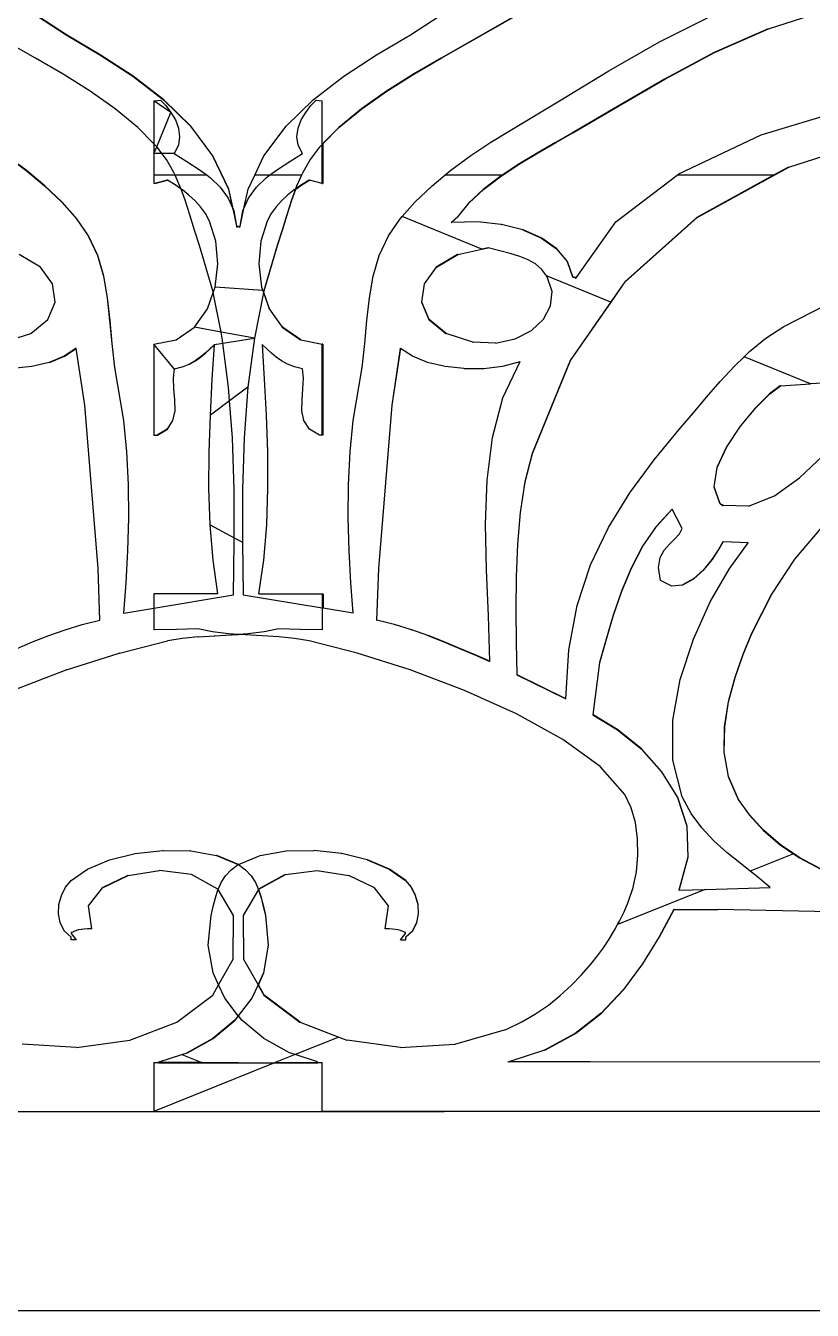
# Model space of a CAD drawing. Header units: inches. Extents: x 3672 to 10975, y -27382 to -746.
# Drawn here: x 4884.15 to 4893.67, y -26998.6 to -26983.05 of the extents above; entities that cross this region are included whole.
import ezdxf

# ---------------------------------------------------------------- set-up
doc = ezdxf.new("R2010")
doc.units = ezdxf.units.IN
doc.header["$LTSCALE"] = 17
doc.header["$MEASUREMENT"] = 0
doc.layers.add('25 BOT BAR', color=12, linetype='Continuous', lineweight=25)

# ---------------------------------------------------------------- blocks, each defined once
blk = doc.blocks.new('A$Ce488fd43')
for p, q in [((26.109, 16.227), (27.314, 15.436)), ((27.318, 15.436), (26.113, 16.227)), ((31.481, 15.436), (32.687, 16.227)), ((33.11, 15.878), (32.503, 15.524)), ((32.507, 15.524), (33.114, 15.878)), ((35.815, 15.509), (36.531, 15.74)), ((34.496, 15.353), (35.147, 15.68)), ((26.945, 15.156), (26.293, 15.524)), ((27.318, 15.436), (27.314, 15.436)), ((27.314, 15.436), (27.723, 15.194)), ((27.727, 15.194), (27.318, 15.436)), ((31.072, 15.194), (31.481, 15.436)), ((32.503, 15.524), (31.851, 15.156)), ((31.854, 15.156), (32.507, 15.524)), ((32.503, 15.524), (32.507, 15.524)), ((35.811, 15.509), (35.157, 15.222)), ((35.161, 15.222), (35.815, 15.509)), ((35.811, 15.509), (35.815, 15.509)), ((33.882, 15), (34.496, 15.353)), ((27.279, 14.96), (26.945, 15.156)), ((27.727, 15.194), (27.723, 15.194)), ((27.723, 15.194), (28.121, 14.935)), ((28.125, 14.935), (27.727, 15.194)), ((30.674, 14.935), (31.072, 15.194)), ((31.851, 15.156), (31.517, 14.96)), ((31.521, 14.96), (31.854, 15.156)), ((31.851, 15.156), (31.854, 15.156)), ((35.157, 15.222), (34.554, 14.902)), ((34.558, 14.902), (35.161, 15.222)), ((35.157, 15.222), (35.161, 15.222)), ((27.603, 14.756), (27.279, 14.96)), ((28.121, 14.935), (28.492, 14.649)), ((28.125, 14.935), (28.121, 14.935)), ((28.496, 14.649), (28.125, 14.935)), ((30.304, 14.649), (30.674, 14.935)), ((31.517, 14.96), (31.193, 14.756)), ((31.197, 14.756), (31.521, 14.96)), ((31.517, 14.96), (31.521, 14.96)), ((33.286, 14.638), (33.882, 15)), ((34.554, 14.902), (33.988, 14.571)), ((33.991, 14.571), (34.558, 14.902)), ((34.554, 14.902), (34.558, 14.902)), ((27.908, 14.541), (27.603, 14.756)), ((28.582, 14.499), (28.377, 14.639)), ((28.377, 14.639), (28.377, 14.117)), ((28.377, 14.639), (28.385, 14.639)), ((28.385, 14.639), (28.457, 14.646)), ((28.457, 14.646), (28.52, 14.58)), ((28.496, 14.649), (28.492, 14.649)), ((28.492, 14.649), (28.82, 14.331)), ((28.824, 14.331), (28.496, 14.649)), ((29.976, 14.331), (30.304, 14.649)), ((30.276, 14.58), (30.339, 14.646)), ((30.339, 14.646), (30.411, 14.639)), ((30.411, 14.108), (30.411, 14.639)), ((31.193, 14.756), (30.888, 14.541)), ((30.892, 14.541), (31.197, 14.756)), ((31.193, 14.756), (31.197, 14.756)), ((32.687, 14.28), (33.286, 14.638)), ((28.183, 14.315), (27.908, 14.541)), ((28.411, 14.083), (28.582, 14.499)), ((28.52, 14.58), (28.582, 14.499)), ((28.582, 14.499), (28.636, 14.407)), ((30.16, 14.407), (30.214, 14.499)), ((30.214, 14.499), (30.276, 14.58)), ((30.888, 14.541), (30.613, 14.315)), ((30.616, 14.315), (30.892, 14.541)), ((30.888, 14.541), (30.892, 14.541)), ((33.988, 14.571), (33.443, 14.25)), ((33.447, 14.25), (33.991, 14.571)), ((33.988, 14.571), (33.991, 14.571)), ((35.725, 14.227), (36.904, 14.581)), ((28.377, 14.117), (28.183, 14.315)), ((28.636, 14.407), (28.673, 14.308)), ((28.673, 14.308), (28.688, 14.204)), ((28.824, 14.331), (28.82, 14.331)), ((28.82, 14.331), (29.087, 13.973)), ((29.091, 13.973), (28.824, 14.331)), ((29.708, 13.973), (29.976, 14.331)), ((30.108, 14.204), (30.122, 14.308)), ((30.122, 14.308), (30.16, 14.407)), ((30.422, 14.117), (30.616, 14.315)), ((30.613, 14.315), (30.422, 14.121)), ((30.613, 14.315), (30.616, 14.315)), ((28.688, 14.204), (28.673, 14.101)), ((30.123, 14.101), (30.108, 14.204)), ((32.452, 14.137), (32.687, 14.28)), ((33.443, 14.25), (33.237, 14.134)), ((33.241, 14.134), (33.447, 14.25)), ((33.443, 14.25), (33.447, 14.25)), ((34.73, 13.753), (35.725, 14.227)), ((36.059, 13.836), (37.415, 14.271)), ((28.377, 14.117), (28.377, 14.002)), ((28.411, 14.083), (28.377, 14.117)), ((28.377, 14.002), (28.411, 14.083)), ((28.377, 14.002), (28.377, 13.737)), ((28.473, 14.002), (28.377, 14.002)), ((28.418, 14.075), (28.411, 14.083)), ((28.473, 14.002), (28.418, 14.075)), ((28.62, 14.002), (28.473, 14.002)), ((28.528, 13.927), (28.473, 14.002)), ((28.673, 14.101), (28.62, 14.002)), ((28.62, 14.002), (28.775, 13.905)), ((30.02, 13.905), (30.176, 14.002)), ((30.176, 14.002), (30.123, 14.101)), ((30.378, 14.075), (30.267, 13.927)), ((30.411, 14.108), (30.378, 14.075)), ((30.422, 14.121), (30.411, 14.108)), ((30.411, 14.104), (30.422, 14.117)), ((30.411, 14.104), (30.411, 14.108)), ((30.411, 14.03), (30.411, 14.104)), ((30.422, 14.002), (30.411, 14.03)), ((30.411, 14.002), (30.411, 14.03)), ((30.411, 14.002), (30.422, 14.002)), ((30.411, 13.737), (30.411, 14.002)), ((30.422, 14.121), (30.422, 14.117)), ((30.422, 14.117), (30.422, 14.002)), ((30.422, 14.002), (30.422, 13.737)), ((32.211, 13.976), (32.452, 14.137)), ((33.014, 14.005), (32.785, 13.866)), ((32.789, 13.866), (33.018, 14.005)), ((33.237, 14.134), (33.014, 14.005)), ((33.014, 14.005), (33.018, 14.005)), ((33.018, 14.005), (33.241, 14.134)), ((33.237, 14.134), (33.241, 14.134)), ((26.585, 13.976), (26.825, 13.799)), ((26.829, 13.799), (26.589, 13.976)), ((28.618, 13.77), (28.528, 13.927)), ((28.775, 13.905), (28.924, 13.809)), ((29.091, 13.973), (29.087, 13.973)), ((29.087, 13.973), (29.279, 13.568)), ((29.283, 13.568), (29.091, 13.973)), ((29.596, 13.737), (29.708, 13.973)), ((29.872, 13.809), (30.02, 13.905)), ((30.267, 13.927), (30.178, 13.77)), ((31.971, 13.799), (32.211, 13.976)), ((32.567, 13.718), (32.789, 13.866)), ((32.785, 13.866), (32.591, 13.737)), ((32.785, 13.866), (32.789, 13.866)), ((26.829, 13.799), (26.825, 13.799)), ((26.825, 13.799), (26.899, 13.737)), ((26.903, 13.737), (26.829, 13.799)), ((26.899, 13.737), (26.903, 13.737)), ((26.899, 13.737), (27.053, 13.61)), ((27.057, 13.61), (26.903, 13.737)), ((28.377, 13.737), (28.377, 13.636)), ((28.633, 13.737), (28.377, 13.737)), ((28.633, 13.737), (28.618, 13.77)), ((29.02, 13.737), (28.633, 13.737)), ((28.692, 13.606), (28.633, 13.737)), ((28.924, 13.809), (29.02, 13.737)), ((29.02, 13.737), (29.06, 13.707)), ((29.06, 13.707), (29.179, 13.592)), ((29.516, 13.568), (29.596, 13.737)), ((29.776, 13.737), (29.596, 13.737)), ((29.617, 13.592), (29.736, 13.707)), ((29.736, 13.707), (29.776, 13.737)), ((29.776, 13.737), (29.872, 13.809)), ((30.163, 13.737), (29.776, 13.737)), ((30.163, 13.737), (30.104, 13.606)), ((30.178, 13.77), (30.163, 13.737)), ((30.411, 13.737), (30.422, 13.737)), ((30.411, 13.639), (30.411, 13.737)), ((30.422, 13.737), (30.422, 13.636)), ((31.743, 13.61), (31.896, 13.737)), ((31.896, 13.737), (31.971, 13.799)), ((32.591, 13.737), (31.896, 13.737)), ((32.563, 13.718), (32.36, 13.564)), ((32.364, 13.564), (32.567, 13.718)), ((32.591, 13.737), (32.563, 13.718)), ((32.563, 13.718), (32.567, 13.718)), ((33.967, 13.172), (34.709, 13.737)), ((34.709, 13.737), (34.73, 13.753)), ((35.875, 13.737), (34.709, 13.737)), ((35.875, 13.737), (34.949, 13.228)), ((34.952, 13.228), (36.059, 13.836)), ((36.056, 13.836), (35.875, 13.737)), ((36.056, 13.836), (36.059, 13.836)), ((27.053, 13.61), (27.261, 13.413)), ((27.057, 13.61), (27.053, 13.61)), ((27.265, 13.413), (27.057, 13.61)), ((28.389, 13.638), (28.377, 13.636)), ((28.538, 13.68), (28.389, 13.638)), ((28.389, 13.638), (28.54, 13.679)), ((28.389, 13.638), (28.389, 13.639)), ((28.54, 13.679), (28.538, 13.68)), ((28.633, 13.62), (28.54, 13.679)), ((28.705, 13.571), (28.633, 13.62)), ((28.705, 13.571), (28.692, 13.606)), ((28.721, 13.56), (28.705, 13.571)), ((28.755, 13.435), (28.705, 13.571)), ((28.801, 13.497), (28.721, 13.56)), ((29.179, 13.592), (29.275, 13.461)), ((29.283, 13.568), (29.279, 13.568)), ((29.279, 13.568), (29.326, 13.353)), ((29.333, 13.335), (29.283, 13.568)), ((29.466, 13.335), (29.516, 13.568)), ((29.521, 13.461), (29.617, 13.592)), ((30.075, 13.56), (29.994, 13.497)), ((30.091, 13.571), (30.041, 13.435)), ((30.045, 13.435), (30.095, 13.571)), ((30.091, 13.571), (30.075, 13.56)), ((30.104, 13.606), (30.091, 13.571)), ((30.096, 13.575), (30.091, 13.571)), ((30.095, 13.571), (30.167, 13.62)), ((30.095, 13.571), (30.096, 13.575)), ((30.163, 13.62), (30.096, 13.575)), ((30.257, 13.68), (30.163, 13.62)), ((30.167, 13.62), (30.163, 13.62)), ((30.167, 13.62), (30.26, 13.679)), ((30.26, 13.679), (30.257, 13.68)), ((30.411, 13.638), (30.26, 13.679)), ((30.411, 13.639), (30.422, 13.636)), ((30.411, 13.638), (30.411, 13.639)), ((30.411, 13.638), (30.422, 13.636)), ((31.535, 13.413), (31.743, 13.61)), ((32.36, 13.564), (32.186, 13.404)), ((32.19, 13.404), (32.364, 13.564)), ((32.36, 13.564), (32.364, 13.564)), ((27.265, 13.413), (27.261, 13.413)), ((27.261, 13.413), (27.416, 13.237)), ((27.419, 13.238), (27.265, 13.413)), ((28.812, 13.257), (28.755, 13.435)), ((28.875, 13.429), (28.801, 13.497)), ((28.941, 13.355), (28.875, 13.429)), ((29.275, 13.461), (29.33, 13.335)), ((29.466, 13.335), (29.521, 13.461)), ((29.921, 13.429), (29.855, 13.355)), ((29.994, 13.497), (29.921, 13.429)), ((30.041, 13.435), (29.984, 13.257)), ((29.988, 13.257), (30.045, 13.435)), ((30.041, 13.435), (30.045, 13.435)), ((31.38, 13.238), (31.535, 13.413)), ((32.186, 13.404), (32.053, 13.24)), ((32.057, 13.24), (32.19, 13.404)), ((32.186, 13.404), (32.19, 13.404)), ((27.416, 13.237), (27.419, 13.238)), ((27.416, 13.237), (27.44, 13.21)), ((27.444, 13.21), (27.419, 13.238)), ((28.868, 13.075), (28.812, 13.257)), ((28.999, 13.273), (28.941, 13.355)), ((29.049, 13.182), (28.999, 13.273)), ((29.333, 13.335), (29.326, 13.353)), ((29.326, 13.353), (29.33, 13.335)), ((29.33, 13.335), (29.337, 13.318)), ((29.33, 13.335), (29.376, 13.123)), ((29.346, 13.307), (29.333, 13.335)), ((29.337, 13.318), (29.333, 13.335)), ((29.337, 13.318), (29.342, 13.307)), ((29.342, 13.307), (29.346, 13.307)), ((29.342, 13.307), (29.376, 13.123)), ((29.38, 13.123), (29.346, 13.307)), ((29.419, 13.123), (29.466, 13.335)), ((29.419, 13.123), (29.454, 13.307)), ((29.454, 13.307), (29.466, 13.335)), ((29.796, 13.273), (29.746, 13.182)), ((29.855, 13.355), (29.796, 13.273)), ((29.984, 13.257), (29.927, 13.075)), ((29.931, 13.075), (29.988, 13.257)), ((29.984, 13.257), (29.988, 13.257)), ((31.356, 13.21), (31.38, 13.238)), ((32.344, 12.843), (31.38, 13.238)), ((32.053, 13.24), (31.972, 13.167)), ((31.976, 13.167), (32.057, 13.24)), ((32.053, 13.24), (32.057, 13.24)), ((34.949, 13.228), (34.075, 12.447)), ((34.079, 12.447), (34.952, 13.228)), ((34.949, 13.228), (34.952, 13.228)), ((27.44, 13.21), (27.58, 13.006)), ((27.444, 13.21), (27.44, 13.21)), ((27.584, 13.006), (27.444, 13.21)), ((28.929, 12.889), (28.868, 13.075)), ((29.126, 12.94), (29.049, 13.182)), ((29.376, 13.123), (29.38, 13.123)), ((29.376, 13.123), (29.379, 13.109)), ((29.379, 13.109), (29.4, 13.116)), ((29.4, 13.116), (29.38, 13.123)), ((29.38, 13.122), (29.38, 13.123)), ((29.4, 13.116), (29.419, 13.123)), ((29.4, 13.116), (29.417, 13.109)), ((29.417, 13.109), (29.419, 13.123)), ((29.746, 13.182), (29.669, 12.94)), ((29.927, 13.075), (29.867, 12.889)), ((29.871, 12.889), (29.931, 13.075)), ((29.927, 13.075), (29.931, 13.075)), ((31.216, 13.006), (31.356, 13.21)), ((31.972, 13.167), (31.976, 13.167)), ((32.291, 13.174), (31.976, 13.167)), ((32.58, 13.143), (32.291, 13.174)), ((32.58, 13.143), (32.584, 13.143)), ((32.843, 13.077), (32.584, 13.143)), ((32.843, 13.077), (32.847, 13.077)), ((32.843, 13.077), (33.068, 12.978)), ((33.072, 12.978), (32.847, 13.077)), ((33.485, 12.495), (33.967, 13.172)), ((27.58, 13.006), (27.692, 12.768)), ((27.584, 13.006), (27.58, 13.006)), ((27.696, 12.768), (27.584, 13.006)), ((29.15, 12.665), (29.126, 12.94)), ((29.669, 12.94), (29.646, 12.665)), ((31.104, 12.768), (31.216, 13.006)), ((33.068, 12.978), (33.248, 12.849)), ((33.068, 12.978), (33.072, 12.978)), ((33.252, 12.849), (33.072, 12.978)), ((27.004, 12.625), (26.745, 12.78)), ((27.692, 12.768), (27.765, 12.516)), ((27.696, 12.768), (27.692, 12.768)), ((27.769, 12.516), (27.696, 12.768)), ((29.088, 12.34), (28.929, 12.889)), ((29.867, 12.889), (29.708, 12.34)), ((29.711, 12.34), (29.871, 12.889)), ((29.867, 12.889), (29.871, 12.889)), ((31.031, 12.516), (31.104, 12.768)), ((32.051, 12.78), (31.792, 12.625)), ((31.796, 12.625), (32.055, 12.78)), ((32.055, 12.78), (32.051, 12.78)), ((32.055, 12.78), (32.344, 12.843)), ((32.421, 12.86), (32.344, 12.843)), ((32.344, 12.843), (32.423, 12.859)), ((32.423, 12.859), (32.421, 12.86)), ((32.561, 12.823), (32.423, 12.859)), ((32.688, 12.79), (32.561, 12.823)), ((32.803, 12.756), (32.688, 12.79)), ((32.906, 12.715), (32.803, 12.756)), ((33.248, 12.849), (33.376, 12.692)), ((33.248, 12.849), (33.252, 12.849)), ((33.38, 12.692), (33.252, 12.849)), ((27.149, 12.423), (27.004, 12.625)), ((29.116, 12.383), (29.15, 12.665)), ((29.646, 12.665), (29.68, 12.383)), ((31.792, 12.625), (31.646, 12.423)), ((31.65, 12.423), (31.796, 12.625)), ((31.792, 12.625), (31.796, 12.625)), ((32.996, 12.664), (32.906, 12.715)), ((33.073, 12.596), (32.996, 12.664)), ((33.127, 12.522), (33.073, 12.596)), ((33.376, 12.692), (33.38, 12.692)), ((33.376, 12.692), (33.443, 12.508)), ((33.447, 12.508), (33.38, 12.692)), ((27.765, 12.516), (27.811, 12.254)), ((27.769, 12.516), (27.765, 12.516)), ((27.815, 12.254), (27.769, 12.516)), ((30.985, 12.254), (31.031, 12.516)), ((33.906, 12.203), (33.127, 12.522)), ((33.137, 12.508), (33.127, 12.522)), ((33.195, 12.332), (33.137, 12.508)), ((33.42, 11.494), (34.079, 12.447)), ((33.443, 12.508), (33.447, 12.508)), ((33.485, 12.495), (33.447, 12.508)), ((33.447, 12.508), (33.484, 12.494)), ((33.484, 12.494), (33.485, 12.495)), ((34.075, 12.447), (33.906, 12.203)), ((34.075, 12.447), (34.079, 12.447)), ((27.18, 12.203), (27.149, 12.423)), ((29.023, 12.119), (29.093, 12.317)), ((29.093, 12.317), (29.088, 12.34)), ((29.093, 12.317), (29.116, 12.383)), ((29.189, 11.84), (29.093, 12.317)), ((29.694, 12.341), (29.116, 12.383)), ((29.703, 12.317), (29.592, 11.766)), ((29.68, 12.383), (29.694, 12.341)), ((29.708, 12.34), (29.694, 12.341)), ((29.694, 12.341), (29.703, 12.317)), ((29.704, 12.324), (29.703, 12.317)), ((29.703, 12.317), (29.705, 12.31)), ((29.708, 12.34), (29.704, 12.324)), ((29.707, 12.317), (29.704, 12.324)), ((29.705, 12.31), (29.707, 12.317)), ((29.705, 12.31), (29.773, 12.119)), ((29.707, 12.317), (29.711, 12.34)), ((29.777, 12.119), (29.707, 12.317)), ((29.708, 12.34), (29.711, 12.34)), ((31.646, 12.423), (31.616, 12.203)), ((31.62, 12.203), (31.65, 12.423)), ((31.646, 12.423), (31.65, 12.423)), ((33.177, 12.156), (33.195, 12.332)), ((27.093, 11.993), (27.18, 12.203)), ((27.811, 12.254), (27.841, 11.981)), ((27.815, 12.254), (27.811, 12.254)), ((27.845, 11.981), (27.815, 12.254)), ((30.955, 11.981), (30.985, 12.254)), ((31.616, 12.203), (31.62, 12.203)), ((31.616, 12.203), (31.703, 11.993)), ((31.707, 11.993), (31.62, 12.203)), ((33.091, 11.994), (33.177, 12.156)), ((33.906, 12.203), (33.416, 11.494)), ((35.998, 11.908), (36.528, 12.179)), ((26.887, 11.822), (27.093, 11.993)), ((27.841, 11.981), (27.866, 11.7)), ((27.845, 11.981), (27.841, 11.981)), ((27.87, 11.7), (27.845, 11.981)), ((28.867, 11.898), (29.023, 12.119)), ((29.777, 12.119), (29.773, 12.119)), ((29.773, 12.119), (29.929, 11.898)), ((29.933, 11.898), (29.777, 12.119)), ((30.929, 11.7), (30.955, 11.981)), ((31.703, 11.993), (31.707, 11.993)), ((31.703, 11.993), (31.909, 11.822)), ((31.913, 11.822), (31.707, 11.993)), ((32.945, 11.858), (33.091, 11.994)), ((26.558, 11.718), (26.887, 11.822)), ((28.645, 11.746), (28.867, 11.898)), ((29.189, 11.84), (28.867, 11.898)), ((29.592, 11.766), (29.189, 11.84)), ((29.203, 11.766), (29.189, 11.84)), ((29.933, 11.898), (29.929, 11.898)), ((29.929, 11.898), (30.151, 11.746)), ((30.155, 11.746), (29.933, 11.898)), ((31.909, 11.822), (31.913, 11.822)), ((32.237, 11.718), (31.913, 11.822)), ((32.749, 11.758), (32.945, 11.858)), ((35.783, 11.767), (35.998, 11.908)), ((27.866, 11.7), (27.898, 11.412)), ((27.87, 11.7), (27.866, 11.7)), ((27.902, 11.412), (27.87, 11.7)), ((28.377, 11.693), (28.645, 11.746)), ((28.377, 11.693), (28.377, 10.59)), ((28.62, 11.396), (28.377, 11.693)), ((29.111, 11.689), (29.052, 11.637)), ((29.056, 11.637), (29.11, 11.685)), ((29.083, 11.269), (29.11, 11.685)), ((29.11, 11.685), (29.111, 11.689)), ((29.111, 11.689), (29.211, 11.705)), ((29.211, 11.705), (29.203, 11.766)), ((29.211, 11.705), (29.592, 11.766)), ((29.281, 11.171), (29.211, 11.705)), ((29.592, 11.766), (29.515, 11.171)), ((29.685, 11.689), (29.712, 11.269)), ((29.689, 11.685), (29.685, 11.689)), ((29.716, 11.269), (29.689, 11.685)), ((29.743, 11.637), (29.689, 11.685)), ((30.155, 11.746), (30.151, 11.746)), ((30.155, 11.746), (30.411, 11.695)), ((30.422, 11.693), (30.411, 11.695)), ((30.411, 11.679), (30.411, 11.695)), ((30.411, 11.679), (30.422, 11.693)), ((30.411, 10.59), (30.411, 11.679)), ((30.422, 11.693), (30.422, 10.59)), ((30.897, 11.412), (30.929, 11.7)), ((32.237, 11.718), (32.241, 11.718)), ((32.511, 11.707), (32.241, 11.718)), ((32.511, 11.707), (32.749, 11.758)), ((35.585, 11.606), (35.783, 11.767)), ((27.292, 11.548), (27.108, 11.473)), ((27.112, 11.473), (27.296, 11.548)), ((27.437, 11.645), (27.292, 11.548)), ((27.296, 11.548), (27.292, 11.548)), ((27.296, 11.548), (27.437, 11.642)), ((27.437, 11.642), (27.437, 11.645)), ((27.539, 10.957), (27.437, 11.642)), ((28.938, 11.536), (28.875, 11.49)), ((28.879, 11.49), (28.942, 11.536)), ((28.996, 11.586), (28.938, 11.536)), ((28.938, 11.536), (28.942, 11.536)), ((28.942, 11.536), (29, 11.586)), ((29.052, 11.637), (28.996, 11.586)), ((28.996, 11.586), (29, 11.586)), ((29, 11.586), (29.056, 11.637)), ((29.056, 11.637), (29.052, 11.637)), ((29.8, 11.586), (29.743, 11.637)), ((29.858, 11.536), (29.8, 11.586)), ((29.921, 11.49), (29.858, 11.536)), ((31.359, 11.645), (31.256, 10.957)), ((31.26, 10.957), (31.362, 11.642)), ((31.362, 11.642), (31.359, 11.645)), ((31.504, 11.548), (31.362, 11.642)), ((31.688, 11.473), (31.504, 11.548)), ((35.402, 11.429), (35.519, 11.542)), ((35.519, 11.542), (35.585, 11.606)), ((36.323, 11.212), (35.519, 11.542)), ((26.896, 11.423), (26.671, 11.397)), ((26.9, 11.423), (26.896, 11.423)), ((27.108, 11.473), (26.9, 11.423)), ((27.112, 11.473), (27.108, 11.473)), ((27.898, 11.412), (28.007, 10.768)), ((27.902, 11.412), (27.898, 11.412)), ((28.011, 10.768), (27.902, 11.412)), ((28.62, 11.396), (28.608, 11.28)), ((28.612, 11.28), (28.624, 11.396)), ((28.62, 11.396), (28.624, 11.396)), ((28.624, 11.396), (28.72, 11.418)), ((28.72, 11.418), (28.723, 11.418)), ((28.723, 11.418), (28.803, 11.45)), ((28.875, 11.49), (28.803, 11.45)), ((28.803, 11.45), (28.807, 11.45)), ((28.807, 11.45), (28.879, 11.49)), ((28.875, 11.49), (28.879, 11.49)), ((29.992, 11.45), (29.921, 11.49)), ((30.076, 11.418), (29.992, 11.45)), ((30.176, 11.396), (30.076, 11.418)), ((30.188, 11.28), (30.176, 11.396)), ((30.789, 10.768), (30.897, 11.412)), ((31.9, 11.423), (31.688, 11.473)), ((32.129, 11.397), (31.9, 11.423)), ((32.129, 11.397), (32.133, 11.397)), ((32.133, 11.397), (32.364, 11.398)), ((32.364, 11.398), (32.368, 11.398)), ((32.368, 11.398), (32.595, 11.427)), ((32.595, 11.427), (32.599, 11.427)), ((32.599, 11.427), (32.809, 11.483)), ((32.6, 11.044), (32.809, 11.483)), ((32.809, 11.483), (32.81, 11.484)), ((33.416, 11.494), (32.953, 10.371)), ((32.957, 10.371), (33.42, 11.494)), ((33.416, 11.494), (33.42, 11.494)), ((35.229, 11.242), (35.402, 11.429)), ((28.608, 11.28), (28.615, 11.151)), ((28.608, 11.28), (28.612, 11.28)), ((28.619, 11.151), (28.612, 11.28)), ((29.06, 10.834), (29.083, 11.269)), ((29.712, 11.269), (29.735, 10.834)), ((29.716, 11.269), (29.712, 11.269)), ((29.739, 10.834), (29.716, 11.269)), ((30.18, 11.151), (30.188, 11.28)), ((35.065, 11.051), (35.229, 11.242)), ((35.961, 11.191), (36.323, 11.212)), ((36.468, 11.22), (36.323, 11.212)), ((28.615, 11.151), (28.619, 11.151)), ((28.615, 11.151), (28.627, 11.018)), ((28.631, 11.018), (28.619, 11.151)), ((29.293, 11.007), (29.281, 11.171)), ((29.515, 11.171), (29.293, 11.007)), ((29.515, 11.171), (29.469, 10.559)), ((30.169, 11.018), (30.18, 11.151)), ((32.473, 10.563), (32.6, 11.044)), ((34.907, 10.862), (35.065, 11.051)), ((35.827, 11.092), (35.656, 10.921)), ((35.66, 10.921), (35.831, 11.092)), ((35.957, 11.191), (35.827, 11.092)), ((35.827, 11.092), (35.831, 11.092)), ((35.831, 11.092), (35.961, 11.191)), ((35.961, 11.191), (35.957, 11.191)), ((27.703, 8.98), (27.539, 10.957)), ((28.628, 10.888), (28.603, 10.768)), ((28.607, 10.768), (28.632, 10.888)), ((28.627, 11.018), (28.631, 11.018)), ((28.627, 11.018), (28.628, 10.888)), ((28.628, 10.888), (28.632, 10.888)), ((28.632, 10.888), (28.631, 11.018)), ((29.293, 11.007), (29.06, 10.834)), ((29.327, 10.559), (29.293, 11.007)), ((30.168, 10.888), (30.169, 11.018)), ((30.192, 10.768), (30.168, 10.888)), ((31.256, 10.957), (31.093, 8.98)), ((31.097, 8.98), (31.26, 10.957)), ((31.26, 10.957), (31.256, 10.957)), ((35.656, 10.921), (35.473, 10.7)), ((35.477, 10.7), (35.66, 10.921)), ((35.656, 10.921), (35.66, 10.921)), ((28.007, 10.768), (28.045, 10.39)), ((28.011, 10.768), (28.007, 10.768)), ((28.049, 10.39), (28.011, 10.768)), ((28.603, 10.768), (28.538, 10.666)), ((28.542, 10.666), (28.607, 10.768)), ((28.603, 10.768), (28.607, 10.768)), ((29.046, 10.391), (29.06, 10.834)), ((29.735, 10.834), (29.75, 10.391)), ((29.739, 10.834), (29.735, 10.834)), ((29.754, 10.391), (29.739, 10.834)), ((30.258, 10.666), (30.192, 10.768)), ((30.751, 10.39), (30.789, 10.768)), ((34.751, 10.679), (34.907, 10.862)), ((28.377, 10.59), (28.389, 10.59)), ((28.389, 10.59), (28.416, 10.591)), ((28.538, 10.666), (28.416, 10.591)), ((28.416, 10.591), (28.42, 10.591)), ((28.42, 10.591), (28.542, 10.666)), ((28.538, 10.666), (28.542, 10.666)), ((30.38, 10.591), (30.258, 10.666)), ((30.411, 10.59), (30.38, 10.591)), ((30.422, 10.59), (30.411, 10.59)), ((34.43, 10.294), (34.751, 10.679)), ((35.473, 10.7), (35.308, 10.452)), ((35.312, 10.452), (35.477, 10.7)), ((35.473, 10.7), (35.477, 10.7)), ((29.347, 9.933), (29.327, 10.559)), ((29.469, 10.559), (29.448, 9.933)), ((32.409, 10.049), (32.473, 10.563)), ((35.308, 10.452), (35.191, 10.2)), ((35.195, 10.2), (35.312, 10.452)), ((35.308, 10.452), (35.312, 10.452)), ((28.045, 10.39), (28.064, 9.996)), ((28.049, 10.39), (28.045, 10.39)), ((28.068, 9.996), (28.049, 10.39)), ((29.043, 9.947), (29.046, 10.391)), ((29.75, 10.391), (29.752, 9.947)), ((29.754, 10.391), (29.75, 10.391)), ((29.756, 9.947), (29.754, 10.391)), ((30.732, 9.996), (30.751, 10.39)), ((32.953, 10.371), (32.867, 10.026)), ((32.871, 10.026), (32.957, 10.371)), ((32.953, 10.371), (32.957, 10.371)), ((34.136, 9.896), (34.43, 10.294)), ((36.19, 10.075), (36.471, 10.342)), ((35.191, 10.2), (35.152, 9.965)), ((35.156, 9.965), (35.195, 10.2)), ((35.191, 10.2), (35.195, 10.2)), ((28.064, 9.996), (28.068, 9.593)), ((28.068, 9.996), (28.064, 9.996)), ((28.072, 9.593), (28.068, 9.996)), ((30.728, 9.593), (30.732, 9.996)), ((32.391, 9.513), (32.409, 10.049)), ((32.867, 10.026), (32.81, 9.658)), ((32.814, 9.658), (32.871, 10.026)), ((32.867, 10.026), (32.871, 10.026)), ((35.152, 9.965), (35.156, 9.965)), ((35.152, 9.965), (35.221, 9.771)), ((35.225, 9.771), (35.156, 9.965)), ((35.887, 9.858), (36.19, 10.075)), ((29.057, 9.508), (29.043, 9.947)), ((29.349, 9.351), (29.347, 9.933)), ((29.448, 9.933), (29.447, 9.298)), ((29.752, 9.947), (29.738, 9.508)), ((29.742, 9.508), (29.756, 9.947)), ((29.756, 9.947), (29.752, 9.947)), ((33.877, 9.475), (34.136, 9.896)), ((35.574, 9.733), (35.887, 9.858)), ((32.81, 9.658), (32.776, 9.272)), ((32.78, 9.272), (32.814, 9.658)), ((32.81, 9.658), (32.814, 9.658)), ((34.649, 9.698), (34.454, 9.488)), ((34.458, 9.488), (34.65, 9.695)), ((34.65, 9.695), (34.649, 9.698)), ((34.771, 9.464), (34.65, 9.695)), ((35.221, 9.771), (35.23, 9.762)), ((35.221, 9.771), (35.225, 9.771)), ((35.234, 9.762), (35.225, 9.771)), ((35.23, 9.762), (35.234, 9.762)), ((35.23, 9.762), (35.235, 9.757)), ((35.239, 9.757), (35.234, 9.762)), ((35.235, 9.757), (35.242, 9.752)), ((35.235, 9.757), (35.239, 9.757)), ((35.246, 9.752), (35.239, 9.757)), ((35.242, 9.752), (35.246, 9.752)), ((35.242, 9.752), (35.249, 9.748)), ((35.253, 9.748), (35.246, 9.752)), ((35.249, 9.748), (35.253, 9.748)), ((35.249, 9.748), (35.262, 9.742)), ((35.266, 9.742), (35.253, 9.748)), ((35.262, 9.742), (35.266, 9.742)), ((35.574, 9.733), (35.266, 9.742)), ((28.068, 9.593), (28.058, 9.193)), ((28.062, 9.193), (28.072, 9.593)), ((28.072, 9.593), (28.068, 9.593)), ((29.092, 9.081), (29.057, 9.508)), ((29.057, 9.508), (29.349, 9.351)), ((29.738, 9.508), (29.704, 9.081)), ((29.708, 9.081), (29.742, 9.508)), ((29.742, 9.508), (29.738, 9.508)), ((30.738, 9.193), (30.728, 9.593)), ((32.403, 8.962), (32.391, 9.513)), ((34.454, 9.488), (34.289, 9.247)), ((34.293, 9.247), (34.458, 9.488)), ((34.458, 9.488), (34.454, 9.488)), ((29.349, 9.351), (29.447, 9.298)), ((29.349, 9.298), (29.349, 9.351)), ((33.662, 9.023), (33.877, 9.475)), ((34.616, 9.274), (34.682, 9.336)), ((34.682, 9.336), (34.738, 9.396)), ((34.738, 9.396), (34.771, 9.464)), ((36.453, 9.47), (36.13, 9.091)), ((36.134, 9.091), (36.457, 9.47)), ((28.058, 9.193), (28.038, 8.805)), ((28.042, 8.805), (28.062, 9.193)), ((28.062, 9.193), (28.058, 9.193)), ((29.338, 8.658), (29.349, 9.298)), ((29.447, 9.298), (29.458, 8.658)), ((30.758, 8.805), (30.738, 9.193)), ((32.776, 9.272), (32.76, 8.876)), ((32.764, 8.876), (32.78, 9.272)), ((32.776, 9.272), (32.78, 9.272)), ((34.289, 9.247), (34.151, 8.983)), ((34.155, 8.983), (34.293, 9.247)), ((34.289, 9.247), (34.293, 9.247)), ((34.505, 9.11), (34.553, 9.202)), ((34.553, 9.202), (34.616, 9.274)), ((35.211, 9.209), (35.131, 9.088)), ((35.134, 9.088), (35.215, 9.209)), ((35.262, 9.303), (35.211, 9.209)), ((35.211, 9.209), (35.215, 9.209)), ((35.215, 9.209), (35.266, 9.302)), ((35.266, 9.302), (35.262, 9.303)), ((35.568, 9.288), (35.266, 9.302)), ((35.339, 8.971), (35.568, 9.288)), ((29.151, 8.673), (29.092, 9.081)), ((29.704, 9.081), (29.644, 8.673)), ((29.648, 8.673), (29.708, 9.081)), ((29.708, 9.081), (29.704, 9.081)), ((33.499, 8.532), (33.662, 9.023)), ((34.485, 8.991), (34.505, 9.11)), ((35.131, 9.088), (35.026, 8.963)), ((35.03, 8.963), (35.134, 9.088)), ((35.131, 9.088), (35.134, 9.088)), ((36.13, 9.091), (35.849, 8.667)), ((35.853, 8.667), (36.134, 9.091)), ((36.13, 9.091), (36.134, 9.091)), ((27.723, 8.351), (27.703, 8.98)), ((31.093, 8.98), (31.072, 8.351)), ((31.076, 8.351), (31.097, 8.98)), ((31.093, 8.98), (31.097, 8.98)), ((32.425, 8.406), (32.403, 8.962)), ((32.76, 8.876), (32.757, 8.476)), ((32.76, 8.876), (32.764, 8.876)), ((32.761, 8.476), (32.764, 8.876)), ((34.151, 8.983), (34.035, 8.702)), ((34.039, 8.702), (34.155, 8.983)), ((34.151, 8.983), (34.155, 8.983)), ((34.506, 8.834), (34.485, 8.991)), ((35.026, 8.963), (34.905, 8.853)), ((34.909, 8.853), (35.03, 8.963)), ((35.026, 8.963), (35.03, 8.963)), ((35.11, 8.575), (35.339, 8.971)), ((28.038, 8.805), (28.009, 8.439)), ((28.013, 8.439), (28.042, 8.805)), ((28.042, 8.805), (28.038, 8.805)), ((30.786, 8.439), (30.758, 8.805)), ((34.638, 8.767), (34.506, 8.834)), ((34.638, 8.767), (34.642, 8.767)), ((34.642, 8.767), (34.774, 8.781)), ((34.905, 8.853), (34.774, 8.781)), ((34.774, 8.781), (34.778, 8.781)), ((34.778, 8.781), (34.909, 8.853)), ((34.905, 8.853), (34.909, 8.853)), ((28.377, 8.673), (28.377, 8.5)), ((29.151, 8.673), (28.377, 8.673)), ((28.377, 8.5), (29.338, 8.658)), ((29.458, 8.658), (30.411, 8.502)), ((29.648, 8.673), (29.644, 8.673)), ((29.648, 8.673), (30.411, 8.673)), ((30.411, 8.673), (30.423, 8.673)), ((30.411, 8.673), (30.411, 8.502)), ((30.423, 8.673), (30.423, 8.499)), ((34.035, 8.702), (33.936, 8.413)), ((33.94, 8.413), (34.039, 8.702)), ((34.035, 8.702), (34.039, 8.702)), ((34.905, 8.122), (35.11, 8.575)), ((35.849, 8.667), (35.609, 8.19)), ((35.613, 8.19), (35.853, 8.667)), ((35.849, 8.667), (35.853, 8.667)), ((28.009, 8.439), (28.013, 8.439)), ((28.013, 8.439), (28.377, 8.5)), ((28.377, 8.5), (28.377, 8.235)), ((30.423, 8.499), (30.411, 8.502)), ((30.411, 8.502), (30.411, 8.235)), ((30.786, 8.439), (30.423, 8.499)), ((32.442, 7.855), (32.425, 8.406)), ((32.757, 8.476), (32.761, 8.476)), ((32.757, 8.476), (32.762, 8.079)), ((32.766, 8.079), (32.761, 8.476)), ((33.396, 7.994), (33.499, 8.532)), ((33.936, 8.413), (33.849, 8.123)), ((33.853, 8.123), (33.94, 8.413)), ((33.936, 8.413), (33.94, 8.413)), ((27.303, 8.237), (27.509, 8.3)), ((27.509, 8.3), (27.723, 8.351)), ((28.906, 8.249), (28.651, 8.238)), ((29.086, 8.212), (28.906, 8.249)), ((29.889, 8.249), (29.709, 8.212)), ((30.145, 8.238), (29.889, 8.249)), ((31.072, 8.351), (31.076, 8.351)), ((31.286, 8.3), (31.076, 8.351)), ((31.286, 8.3), (31.29, 8.3)), ((31.493, 8.237), (31.29, 8.3)), ((26.72, 8.012), (26.909, 8.091)), ((26.909, 8.091), (27.103, 8.167)), ((27.103, 8.167), (27.303, 8.237)), ((27.961, 7.954), (28.541, 8.102)), ((28.385, 8.235), (28.377, 8.235)), ((28.651, 8.238), (28.385, 8.235)), ((28.545, 8.102), (28.541, 8.102)), ((28.717, 8.132), (28.545, 8.102)), ((28.721, 8.132), (28.717, 8.132)), ((28.908, 8.15), (28.721, 8.132)), ((28.912, 8.15), (28.908, 8.15)), ((28.912, 8.15), (29.109, 8.162)), ((29.28, 8.189), (29.086, 8.212)), ((29.113, 8.162), (29.109, 8.162)), ((29.113, 8.162), (29.313, 8.174)), ((29.398, 8.18), (29.28, 8.189)), ((29.317, 8.174), (29.313, 8.174)), ((29.317, 8.174), (29.398, 8.18)), ((29.398, 8.18), (29.4, 8.18)), ((29.515, 8.189), (29.4, 8.18)), ((29.482, 8.174), (29.4, 8.18)), ((29.687, 8.162), (29.482, 8.174)), ((29.709, 8.212), (29.515, 8.189)), ((29.887, 8.15), (29.687, 8.162)), ((30.079, 8.132), (29.887, 8.15)), ((30.255, 8.102), (30.079, 8.132)), ((30.411, 8.235), (30.145, 8.238)), ((30.838, 7.954), (30.255, 8.102)), ((31.493, 8.237), (31.497, 8.237)), ((31.692, 8.167), (31.497, 8.237)), ((31.692, 8.167), (31.696, 8.167)), ((31.692, 8.167), (31.886, 8.091)), ((31.89, 8.091), (31.696, 8.167)), ((31.886, 8.091), (32.075, 8.012)), ((31.886, 8.091), (31.89, 8.091)), ((32.079, 8.012), (31.89, 8.091)), ((33.849, 8.123), (33.77, 7.839)), ((33.774, 7.839), (33.853, 8.123)), ((33.849, 8.123), (33.853, 8.123)), ((34.746, 7.636), (34.905, 8.122)), ((35.609, 8.19), (35.505, 7.938)), ((35.509, 7.938), (35.613, 8.19)), ((35.609, 8.19), (35.613, 8.19)), ((27.32, 7.751), (27.957, 7.954)), ((27.961, 7.954), (27.957, 7.954)), ((31.479, 7.751), (30.838, 7.954)), ((32.075, 8.012), (32.26, 7.932)), ((32.075, 8.012), (32.079, 8.012)), ((32.264, 7.932), (32.079, 8.012)), ((32.26, 7.932), (32.264, 7.932)), ((32.26, 7.932), (32.442, 7.853)), ((32.442, 7.855), (32.264, 7.932)), ((32.762, 8.079), (32.766, 8.079)), ((32.762, 8.079), (32.769, 7.692)), ((32.773, 7.692), (32.766, 8.079)), ((33.361, 7.401), (33.396, 7.994)), ((35.505, 7.938), (35.407, 7.66)), ((35.411, 7.66), (35.509, 7.938)), ((35.505, 7.938), (35.509, 7.938)), ((32.442, 7.853), (32.442, 7.855)), ((33.77, 7.839), (33.688, 7.209)), ((33.692, 7.209), (33.774, 7.839)), ((33.77, 7.839), (33.774, 7.839)), ((26.664, 7.503), (27.316, 7.751)), ((27.32, 7.751), (27.316, 7.751)), ((32.136, 7.503), (31.479, 7.751)), ((32.769, 7.692), (32.773, 7.692)), ((32.769, 7.692), (33.361, 7.399)), ((33.361, 7.401), (32.773, 7.692)), ((34.656, 7.141), (34.746, 7.636)), ((35.407, 7.66), (35.328, 7.364)), ((35.332, 7.364), (35.411, 7.66)), ((35.407, 7.66), (35.411, 7.66)), ((32.765, 7.219), (32.136, 7.503)), ((33.361, 7.399), (33.361, 7.401)), ((35.328, 7.364), (35.28, 7.06)), ((35.283, 7.06), (35.332, 7.364)), ((35.328, 7.364), (35.332, 7.364)), ((33.327, 6.909), (32.765, 7.219)), ((33.688, 7.209), (33.692, 7.209)), ((33.688, 7.209), (33.988, 7.027)), ((33.991, 7.027), (33.692, 7.209)), ((33.988, 7.027), (33.991, 7.027)), ((33.988, 7.027), (34.272, 6.795)), ((34.276, 6.795), (33.991, 7.027)), ((34.657, 6.659), (34.656, 7.141)), ((35.28, 7.06), (35.275, 6.756)), ((35.279, 6.756), (35.283, 7.06)), ((35.28, 7.06), (35.283, 7.06)), ((33.778, 6.58), (33.327, 6.909)), ((34.272, 6.795), (34.276, 6.795)), ((34.272, 6.795), (34.521, 6.519)), ((34.525, 6.519), (34.276, 6.795)), ((35.275, 6.756), (35.279, 6.756)), ((35.275, 6.756), (35.326, 6.462)), ((35.33, 6.462), (35.279, 6.756)), ((34.077, 6.243), (33.778, 6.58)), ((34.771, 6.214), (34.657, 6.659)), ((34.521, 6.519), (34.525, 6.519)), ((34.521, 6.519), (34.713, 6.205)), ((34.716, 6.205), (34.525, 6.519)), ((35.326, 6.462), (35.33, 6.462)), ((35.326, 6.462), (35.446, 6.184)), ((35.45, 6.184), (35.33, 6.462)), ((34.154, 6.083), (34.077, 6.243)), ((34.205, 5.903), (34.154, 6.083)), ((34.713, 6.205), (34.826, 5.858)), ((34.713, 6.205), (34.716, 6.205)), ((34.83, 5.858), (34.716, 6.205)), ((34.877, 6.014), (34.771, 6.214)), ((35.446, 6.184), (35.579, 5.996)), ((35.446, 6.184), (35.45, 6.184)), ((35.583, 5.996), (35.45, 6.184)), ((35.006, 5.839), (34.877, 6.014)), ((35.579, 5.996), (35.583, 5.996)), ((35.579, 5.996), (35.75, 5.811)), ((35.754, 5.811), (35.583, 5.996)), ((34.231, 5.708), (34.205, 5.903)), ((34.826, 5.858), (34.83, 5.858)), ((34.826, 5.858), (34.839, 5.483)), ((34.843, 5.483), (34.83, 5.858)), ((35.154, 5.682), (35.006, 5.839)), ((35.75, 5.811), (35.754, 5.811)), ((35.75, 5.811), (35.956, 5.635)), ((35.96, 5.635), (35.754, 5.811)), ((34.235, 5.507), (34.231, 5.708)), ((35.316, 5.538), (35.154, 5.682)), ((35.956, 5.635), (35.96, 5.635)), ((35.956, 5.635), (36.116, 5.525)), ((36.194, 5.475), (35.96, 5.635)), ((27.572, 5.341), (27.837, 5.451)), ((27.837, 5.451), (28.149, 5.528)), ((28.149, 5.528), (28.484, 5.567)), ((28.488, 5.567), (28.484, 5.567)), ((28.488, 5.567), (28.819, 5.562)), ((28.823, 5.562), (28.819, 5.562)), ((28.823, 5.562), (29.132, 5.506)), ((29.136, 5.506), (29.132, 5.506)), ((29.132, 5.506), (29.397, 5.394)), ((29.4, 5.395), (29.136, 5.506)), ((29.4, 5.395), (29.664, 5.506)), ((29.664, 5.506), (29.976, 5.562)), ((29.976, 5.562), (30.312, 5.567)), ((30.312, 5.567), (30.316, 5.567)), ((30.647, 5.528), (30.316, 5.567)), ((30.647, 5.528), (30.651, 5.528)), ((30.958, 5.451), (30.651, 5.528)), ((30.958, 5.451), (30.962, 5.451)), ((30.958, 5.451), (31.224, 5.341)), ((31.228, 5.341), (30.962, 5.451)), ((34.216, 5.308), (34.235, 5.507)), ((34.839, 5.483), (34.731, 5.087)), ((34.735, 5.087), (34.843, 5.483)), ((34.839, 5.483), (34.843, 5.483)), ((35.487, 5.4), (35.316, 5.538)), ((36.116, 5.525), (35.594, 5.315)), ((36.116, 5.525), (36.19, 5.475)), ((36.19, 5.475), (36.194, 5.475)), ((36.19, 5.475), (36.449, 5.338)), ((36.453, 5.338), (36.194, 5.475)), ((27.376, 5.204), (27.572, 5.341)), ((28.064, 5.264), (28.444, 5.324)), ((28.831, 5.274), (28.444, 5.324)), ((29.243, 5.258), (29.31, 5.331)), ((29.31, 5.331), (29.397, 5.394)), ((29.397, 5.394), (29.399, 5.394)), ((29.399, 5.394), (29.4, 5.395)), ((29.399, 5.394), (29.486, 5.331)), ((29.486, 5.331), (29.553, 5.258)), ((29.969, 5.274), (30.352, 5.324)), ((30.352, 5.324), (30.735, 5.264)), ((31.224, 5.341), (31.228, 5.341)), ((31.224, 5.341), (31.42, 5.204)), ((31.424, 5.204), (31.228, 5.341)), ((34.176, 5.116), (34.216, 5.308)), ((35.594, 5.315), (35.487, 5.4)), ((35.661, 5.261), (35.594, 5.315)), ((27.308, 5.12), (27.376, 5.204)), ((28.06, 5.264), (27.749, 5.115)), ((27.753, 5.115), (28.064, 5.264)), ((28.064, 5.264), (28.06, 5.264)), ((29.152, 5.099), (28.831, 5.274)), ((29.155, 5.094), (29.191, 5.178)), ((29.191, 5.178), (29.243, 5.258)), ((29.553, 5.258), (29.604, 5.178)), ((29.604, 5.178), (29.641, 5.094)), ((29.965, 5.274), (29.644, 5.099)), ((29.648, 5.099), (29.969, 5.274)), ((29.965, 5.274), (29.969, 5.274)), ((31.046, 5.115), (30.735, 5.264)), ((31.42, 5.204), (31.488, 5.12)), ((31.42, 5.204), (31.424, 5.204)), ((31.492, 5.12), (31.424, 5.204)), ((35.834, 5.116), (35.661, 5.261)), ((27.227, 4.911), (27.257, 5.02)), ((27.257, 5.02), (27.308, 5.12)), ((27.749, 5.115), (27.58, 4.894)), ((27.584, 4.894), (27.753, 5.115)), ((27.753, 5.115), (27.749, 5.115)), ((29.095, 4.889), (29.121, 4.993)), ((29.121, 4.993), (29.152, 5.089)), ((29.155, 5.094), (29.152, 5.099)), ((29.152, 5.089), (29.155, 5.094)), ((29.338, 4.779), (29.155, 5.094)), ((29.641, 5.094), (29.458, 4.779)), ((29.643, 5.098), (29.641, 5.094)), ((29.641, 5.094), (29.643, 5.09)), ((29.644, 5.099), (29.643, 5.098)), ((29.645, 5.094), (29.643, 5.098)), ((29.643, 5.09), (29.645, 5.094)), ((29.643, 5.09), (29.644, 5.089)), ((29.644, 5.099), (29.648, 5.099)), ((29.644, 5.089), (29.674, 4.993)), ((29.647, 5.089), (29.644, 5.089)), ((29.645, 5.094), (29.648, 5.099)), ((29.647, 5.089), (29.645, 5.094)), ((29.678, 4.993), (29.647, 5.089)), ((29.674, 4.993), (29.701, 4.889)), ((29.678, 4.993), (29.674, 4.993)), ((29.704, 4.889), (29.678, 4.993)), ((31.216, 4.894), (31.046, 5.115)), ((31.488, 5.12), (31.492, 5.12)), ((31.488, 5.12), (31.539, 5.02)), ((31.543, 5.02), (31.492, 5.12)), ((31.539, 5.02), (31.543, 5.02)), ((31.539, 5.02), (31.569, 4.911)), ((31.573, 4.911), (31.543, 5.02)), ((35.048, 5.095), (33.988, 4.668)), ((34.118, 4.94), (34.176, 5.116)), ((34.731, 5.087), (34.735, 5.087)), ((34.735, 5.087), (35.048, 5.095)), ((35.048, 5.095), (35.051, 5.095)), ((35.051, 5.095), (35.834, 5.116)), ((27.22, 4.799), (27.227, 4.911)), ((27.584, 4.894), (27.58, 4.894)), ((27.58, 4.894), (27.621, 4.618)), ((27.625, 4.618), (27.584, 4.894)), ((29.07, 4.779), (29.095, 4.889)), ((29.701, 4.889), (29.726, 4.779)), ((29.704, 4.889), (29.701, 4.889)), ((29.73, 4.779), (29.704, 4.889)), ((31.175, 4.618), (31.216, 4.894)), ((31.569, 4.911), (31.573, 4.911)), ((31.569, 4.911), (31.576, 4.799)), ((31.58, 4.799), (31.573, 4.911)), ((34.012, 4.711), (34.067, 4.825)), ((34.067, 4.825), (34.118, 4.94)), ((34.669, 4.852), (34.49, 4.521)), ((34.494, 4.521), (34.673, 4.852)), ((34.673, 4.852), (34.669, 4.852)), ((34.673, 4.852), (35.201, 4.852)), ((36.57, 4.823), (35.201, 4.852)), ((27.241, 4.692), (27.22, 4.799)), ((27.291, 4.595), (27.241, 4.692)), ((27.245, 4.691), (27.246, 4.689)), ((29.035, 4.42), (29.07, 4.779)), ((29.335, 4.249), (29.338, 4.779)), ((29.458, 4.779), (29.461, 4.249)), ((29.73, 4.779), (29.726, 4.779)), ((29.726, 4.779), (29.761, 4.42)), ((29.765, 4.42), (29.73, 4.779)), ((31.555, 4.692), (31.504, 4.595)), ((31.508, 4.595), (31.559, 4.692)), ((31.576, 4.799), (31.555, 4.692)), ((31.555, 4.692), (31.559, 4.692)), ((31.559, 4.692), (31.58, 4.799)), ((31.576, 4.799), (31.58, 4.799)), ((33.951, 4.601), (33.988, 4.668)), ((33.988, 4.668), (34.012, 4.711)), ((27.376, 4.516), (27.291, 4.595)), ((27.38, 4.574), (27.376, 4.574)), ((27.376, 4.574), (27.376, 4.56)), ((27.38, 4.56), (27.376, 4.56)), ((27.376, 4.56), (27.437, 4.486)), ((27.376, 4.486), (27.376, 4.516)), ((27.38, 4.574), (27.406, 4.586)), ((27.38, 4.56), (27.38, 4.574)), ((27.441, 4.486), (27.38, 4.56)), ((27.41, 4.586), (27.406, 4.586)), ((27.434, 4.596), (27.41, 4.586)), ((27.438, 4.596), (27.434, 4.596)), ((27.464, 4.604), (27.438, 4.596)), ((27.467, 4.604), (27.464, 4.604)), ((27.495, 4.61), (27.467, 4.604)), ((27.499, 4.61), (27.495, 4.61)), ((27.53, 4.614), (27.499, 4.61)), ((27.534, 4.614), (27.53, 4.614)), ((27.572, 4.617), (27.534, 4.614)), ((27.576, 4.617), (27.572, 4.617)), ((27.621, 4.618), (27.576, 4.617)), ((27.625, 4.618), (27.621, 4.618)), ((31.224, 4.617), (31.175, 4.618)), ((31.265, 4.614), (31.224, 4.617)), ((31.301, 4.61), (31.265, 4.614)), ((31.332, 4.604), (31.301, 4.61)), ((31.361, 4.596), (31.332, 4.604)), ((31.359, 4.486), (31.42, 4.56)), ((31.39, 4.586), (31.361, 4.596)), ((31.42, 4.574), (31.39, 4.586)), ((31.504, 4.595), (31.42, 4.516)), ((31.42, 4.56), (31.42, 4.574)), ((31.42, 4.516), (31.424, 4.516)), ((31.42, 4.516), (31.42, 4.486)), ((31.424, 4.516), (31.508, 4.595)), ((31.424, 4.486), (31.424, 4.516)), ((31.504, 4.595), (31.508, 4.595)), ((33.887, 4.493), (33.951, 4.601)), ((34.49, 4.521), (34.289, 4.194)), ((34.293, 4.194), (34.494, 4.521)), ((34.49, 4.521), (34.494, 4.521)), ((27.437, 4.486), (27.376, 4.486)), ((27.441, 4.486), (27.437, 4.486)), ((29.093, 4.084), (29.035, 4.42)), ((29.761, 4.42), (29.702, 4.084)), ((29.706, 4.084), (29.765, 4.42)), ((29.765, 4.42), (29.761, 4.42)), ((31.359, 4.486), (31.42, 4.486)), ((31.42, 4.486), (31.424, 4.486)), ((33.745, 4.289), (33.818, 4.389)), ((33.818, 4.389), (33.887, 4.493)), ((29.159, 3.94), (29.335, 4.249)), ((29.461, 4.249), (29.637, 3.94)), ((33.668, 4.194), (33.745, 4.289)), ((29.159, 3.94), (29.093, 4.084)), ((29.702, 4.084), (29.638, 3.944)), ((29.641, 3.94), (29.706, 4.084)), ((29.706, 4.084), (29.702, 4.084)), ((33.425, 3.931), (33.55, 4.059)), ((33.55, 4.059), (33.668, 4.194)), ((34.289, 4.194), (34.059, 3.882)), ((34.063, 3.882), (34.293, 4.194)), ((34.289, 4.194), (34.293, 4.194)), ((29.088, 3.814), (29.159, 3.94)), ((29.233, 3.778), (29.159, 3.94)), ((29.637, 3.94), (29.563, 3.778)), ((29.638, 3.944), (29.637, 3.94)), ((29.637, 3.94), (29.639, 3.936)), ((29.641, 3.94), (29.638, 3.944)), ((29.639, 3.936), (29.641, 3.94)), ((29.639, 3.936), (29.708, 3.814)), ((29.712, 3.814), (29.641, 3.94)), ((33.292, 3.809), (33.425, 3.931)), ((28.652, 3.486), (29.088, 3.814)), ((29.398, 3.566), (29.233, 3.778)), ((29.563, 3.778), (29.398, 3.566)), ((29.708, 3.814), (30.144, 3.486)), ((29.708, 3.814), (29.712, 3.814)), ((30.148, 3.486), (29.712, 3.814)), ((33.15, 3.694), (33.292, 3.809)), ((34.059, 3.882), (33.79, 3.597)), ((33.794, 3.597), (34.063, 3.882)), ((34.059, 3.882), (34.063, 3.882)), ((32.828, 3.491), (32.995, 3.588)), ((32.995, 3.588), (33.15, 3.694)), ((33.79, 3.597), (33.474, 3.349)), ((33.478, 3.349), (33.794, 3.597)), ((33.79, 3.597), (33.794, 3.597)), ((28.084, 3.271), (28.652, 3.486)), ((29.354, 3.51), (29.089, 3.288)), ((29.093, 3.288), (29.358, 3.51)), ((29.398, 3.566), (29.354, 3.51)), ((29.358, 3.51), (29.354, 3.51)), ((29.358, 3.51), (29.4, 3.564)), ((29.4, 3.564), (29.398, 3.566)), ((29.441, 3.51), (29.4, 3.564)), ((29.706, 3.288), (29.441, 3.51)), ((30.144, 3.486), (30.148, 3.486)), ((30.148, 3.486), (30.613, 3.308)), ((32.646, 3.403), (32.828, 3.491)), ((27.44, 3.18), (28.084, 3.271)), ((29.089, 3.288), (28.78, 3.118)), ((28.784, 3.118), (29.093, 3.288)), ((29.093, 3.288), (29.089, 3.288)), ((30.016, 3.118), (29.706, 3.288)), ((30.613, 3.308), (30.085, 3.096)), ((30.613, 3.308), (30.712, 3.271)), ((30.712, 3.271), (30.716, 3.271)), ((31.356, 3.18), (30.716, 3.271)), ((32.019, 3.221), (32.646, 3.403)), ((33.474, 3.349), (33.103, 3.149)), ((33.107, 3.149), (33.478, 3.349)), ((33.474, 3.349), (33.478, 3.349)), ((27.44, 3.18), (26.78, 3.221)), ((28.715, 3.096), (28.78, 3.118)), ((28.784, 3.118), (28.78, 3.118)), ((30.085, 3.096), (30.016, 3.118)), ((31.356, 3.18), (32.019, 3.221)), ((33.103, 3.149), (32.67, 3.008)), ((33.103, 3.149), (33.107, 3.149)), ((28.377, 3.001), (28.377, 2.408)), ((28.377, 3.001), (28.438, 3)), ((29.836, 2.995), (28.377, 2.408)), ((28.442, 3.008), (28.438, 3.008)), ((28.438, 3.008), (28.438, 3)), ((28.442, 3), (28.438, 3)), ((28.438, 3), (28.438, 2.993)), ((28.438, 2.993), (29.398, 2.997)), ((28.442, 3.008), (28.715, 3.096)), ((28.442, 3), (28.442, 3.008)), ((28.956, 2.998), (28.442, 3)), ((28.713, 3.096), (28.715, 3.096)), ((28.715, 3.096), (28.956, 2.998)), ((29.398, 2.997), (28.956, 2.998)), ((29.4, 2.997), (29.398, 2.997)), ((29.4, 2.997), (29.844, 2.998)), ((29.4, 2.997), (29.836, 2.995)), ((29.844, 2.998), (29.836, 2.995)), ((29.836, 2.995), (30.357, 2.993)), ((30.085, 3.096), (29.844, 2.998)), ((29.844, 2.998), (30.357, 3)), ((30.357, 3.008), (30.085, 3.096)), ((30.357, 3), (30.357, 3.008)), ((30.357, 3), (30.411, 3.001)), ((30.357, 2.993), (30.357, 3)), ((30.411, 2.408), (30.411, 3.001)), ((47.696, 2.993), (32.659, 3.008)), ((32.667, 3.008), (32.67, 3.008)), ((33.658, 3.007), (32.67, 3.008)), ((0.821, 2.408), (28.377, 2.408)), ((28.377, 2.408), (30.411, 2.408)), ((30.411, 2.408), (31.89, 2.408)), ((57.791, 2.408), (30.411, 2.408)), ((0, 0), (58.463, 0))]:
    blk.add_line(p, q)

msp = doc.modelspace()

# ---------------------------------------------------------------- block references
at = {"layer": '25 BOT BAR'}
msp.add_blockref('A$Ce488fd43', (4857.327, -26998.596), dxfattribs=at)

doc.saveas('drawing.dxf')
